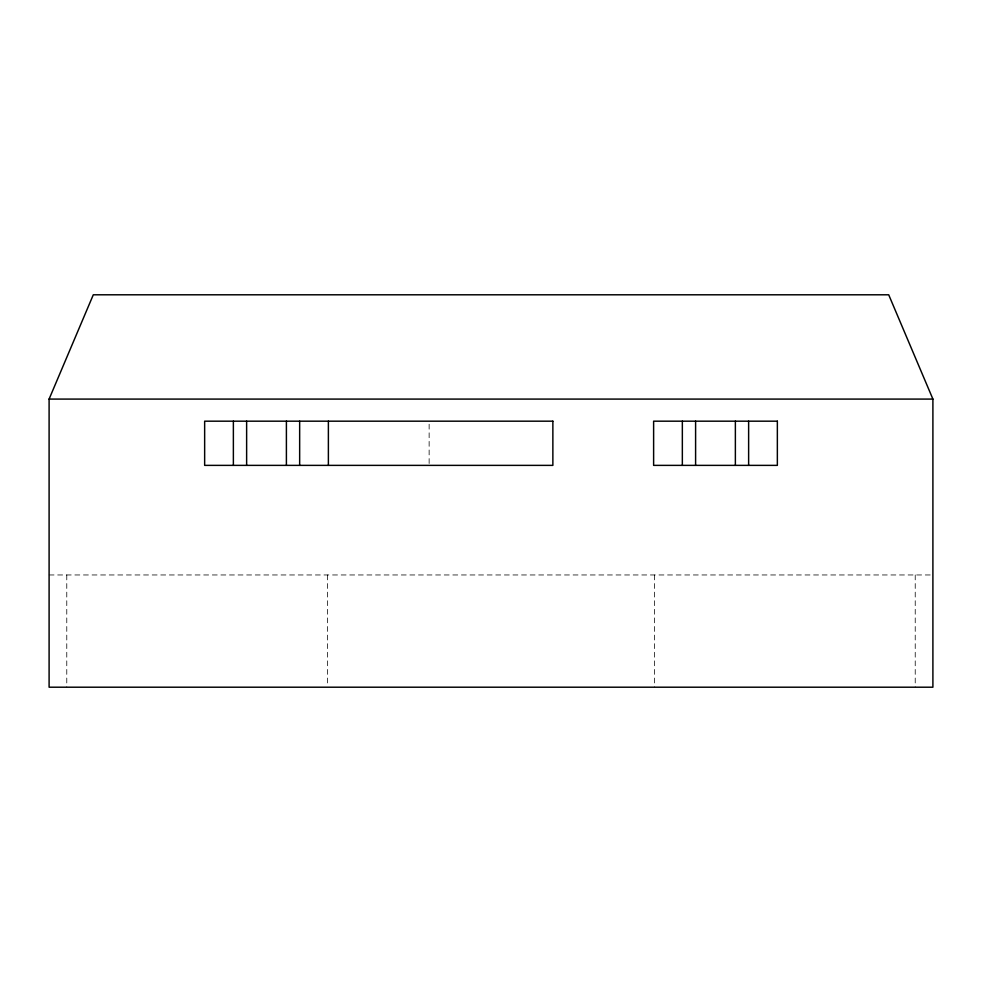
<?xml version="1.0" encoding="UTF-8"?>
<svg xmlns="http://www.w3.org/2000/svg" width="982" height="982" viewBox="0 0 982 982"><rect width="100%" height="100%" fill="white"/><g stroke="black" fill="none" stroke-linecap="round" stroke-linejoin="round"><path stroke-width="0.74" stroke-dasharray="4.91 3.68" d="M49.1 574.961L932.9 574.961M915.224 574.961L915.224 687.204M654.503 574.961L654.503 687.204M429.134 424.224L429.134 463.848M327.497 574.961L327.497 685.682M66.776 574.961L66.776 687.204"/><path stroke-width="1.47" d="M49.1 399.085L93.29 294.796L888.71 294.796L932.9 399.085L932.9 687.204L49.1 687.204L49.1 399.085L932.9 399.085M748.628 421.18L748.628 465.37M735.371 421.18L735.371 465.37M695.6 421.18L695.6 465.37M682.343 421.18L682.343 465.37M328.381 421.18L328.381 465.37M299.657 421.18L299.657 465.37M286.4 421.18L286.4 465.37M246.629 421.18L246.629 465.37M233.372 421.18L233.372 465.37M552.866 421.18L204.649 421.18L204.649 465.37L552.866 465.37L552.866 421.18M777.351 421.18L653.619 421.18L653.619 465.37L777.351 465.37L777.351 421.18"/></g></svg>
